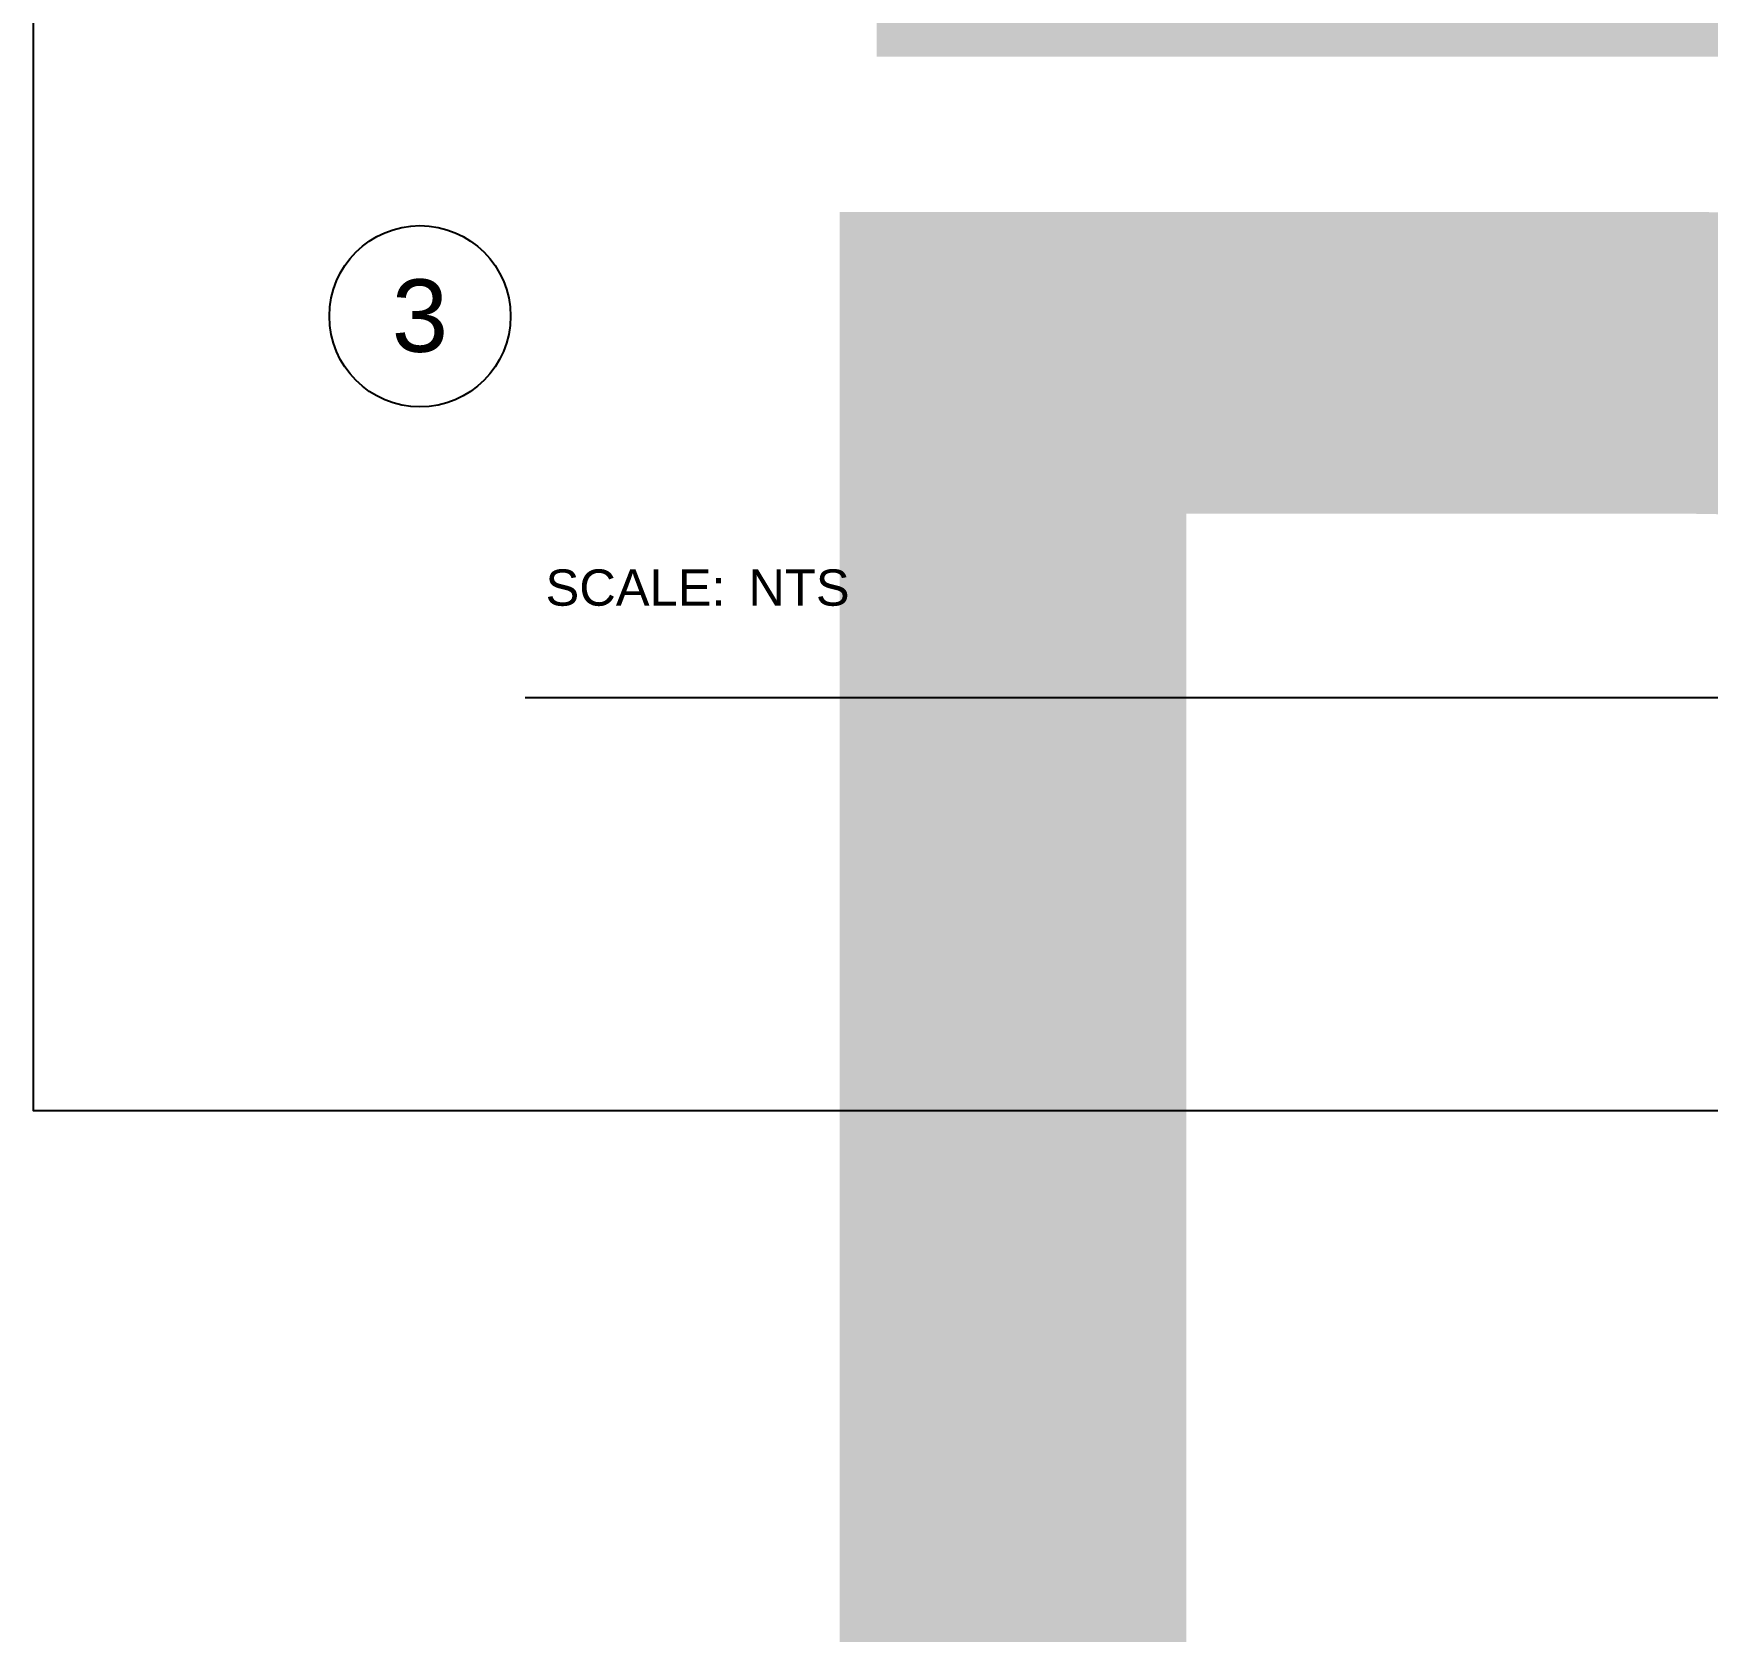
# Model space of a CAD drawing. Header units: feet. Extents: x -13743 to 68376, y -48 to 67763.
# Drawn here: x 2136 to 2731, y 6181 to 6749 of the extents above; entities that cross this region are included whole.
import ezdxf
from ezdxf.enums import TextEntityAlignment as Align

# ---------------------------------------------------------------- set-up
doc = ezdxf.new("R2018")
doc.units = ezdxf.units.FT
doc.header["$MEASUREMENT"] = 0
doc.layers.add('G-ANNO-TEXT', color=1, linetype='Continuous')
doc.styles.add('NEI-A', font='arial.ttf')
doc.styles.get("Standard").update_dxf_attribs({"font": 'arial.ttf'})

# ---------------------------------------------------------------- blocks, each defined once
blk = doc.blocks.new('DETAIL_TITLE')
blk.add_circle((0.5923, -0.5126), 0.25)
at = {"style": 'NEI-A', "flags": 8}
blk.add_attdef('#', text='', height=0.2, dxfattribs=at).set_placement((0.5922, -0.5109), align=Align.MIDDLE_CENTER)
at = {"lineweight": 30, "flags": 104}
blk.add_attdef('DETAIL_TITLE', text='', height=0.2, dxfattribs=at).set_placement((0.9099, -0.5251), align=Align.BOTTOM_LEFT)
at = {"style": 'NEI-A'}
for tag, p in [('SCALE:', (0.9386, -0.7379)), ('1"_=_', (1.5474, -0.7379))]:
    blk.add_attdef(tag, text='', height=0.1, dxfattribs=at).set_placement(p, align=Align.BOTTOM_LEFT)

msp = doc.modelspace()

# ---------------------------------------------------------------- linework, layer by layer
msp.add_lwpolyline([(2135.51, 9817.46), (6237.96, 9817.46), (6237.96, 6365.88), (2135.51, 6365.88)], close=True)

# ---------------------------------------------------------------- block references
at = {"layer": 'G-ANNO-TEXT'}
ref = msp.add_blockref('DETAIL_TITLE', (2193.15, 7909.29), dxfattribs=dict(at, xscale=128.9267043143703, yscale=128.9267043143703, zscale=128.9267043143703))
lines = msp.add_mtext('{\\LDC BLOCK TYPE-2 (2) STRINGS (52) MODULES [580W-SOUTH MOTOR GAP] }', dxfattribs={"layer": '0', "insert": (2310.46, 7880.26), "char_height": 1139.5591, "attachment_point": 1})
ref.add_attrib('DETAIL_TITLE', '', (2310.46, 7880.26)).embed_mtext(lines)
ref = msp.add_blockref('DETAIL_TITLE', (2196.64, 6714.53), dxfattribs=dict(at, xscale=128.9267043143703, yscale=128.9267043143703, zscale=128.9267043143703))
ref.add_attrib('#', '3', dxfattribs={"layer": '0', "height": 25.79, "style": 'NEI-A'}).set_placement((2272.99, 6648.66), align=Align.MIDDLE_CENTER)
lines = msp.add_mtext('{\\LDC BLOCK TYPE-2 (3) STRINGS (52) MODULES [580W-NORTH MOTOR GAP] }', dxfattribs={"layer": '0', "insert": (2313.95, 6685.5), "char_height": 988.1378, "attachment_point": 1})
ref.add_attrib('DETAIL_TITLE', '', (2313.95, 6685.5)).embed_mtext(lines)
ref.add_attrib('SCALE:', 'SCALE:', dxfattribs={"layer": '0', "height": 12.893, "style": 'NEI-A'}).set_placement((2317.66, 6558.38), align=Align.TOP_LEFT)
ref.add_attrib('1"_=_', 'NTS', dxfattribs={"layer": '0', "height": 12.893, "style": 'NEI-A'}).set_placement((2389.83, 6558.38), align=Align.TOP_LEFT)

doc.saveas('drawing.dxf')
